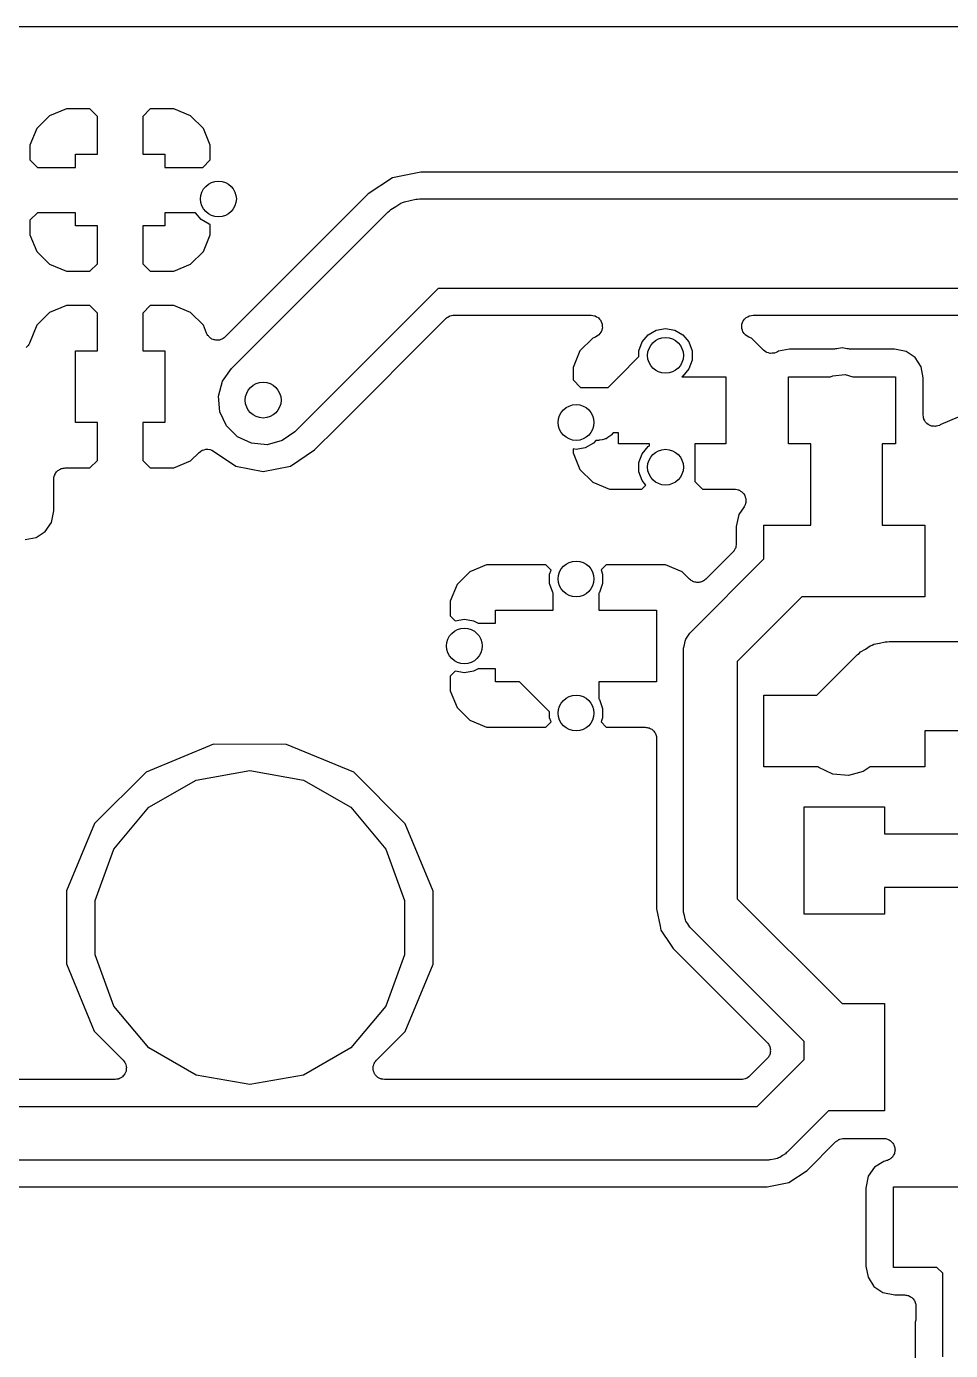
# Model space of a CAD drawing. Extents: x 110.2 to 158.8, y -100 to -70.3.
# Drawn here: x 139.6 to 149.94, y -85.13 to -70.32 of the extents above; entities that cross this region are included whole.
import ezdxf

# ---------------------------------------------------------------- set-up
doc = ezdxf.new("R2010")
doc.units = 0
doc.header["$MEASUREMENT"] = 0
doc.layers.add('BLACK', color=7, linetype='CONTINUOUS')

msp = doc.modelspace()

# ---------------------------------------------------------------- linework, layer by layer
at = {"layer": 'Black'}
for p, q in [((132.018, -70.3205), (155.35, -70.3205)), ((139.862, -71.3193), (139.719, -71.4622)), ((140.049, -71.242), (139.862, -71.3193)), ((140.312, -71.242), (140.049, -71.242)), ((140.396, -71.3264), (140.312, -71.242)), ((140.396, -71.75), (140.396, -71.3264)), ((140.988, -71.242), (140.904, -71.3264)), ((140.904, -71.3264), (140.904, -71.75)), ((141.251, -71.242), (140.988, -71.242)), ((141.438, -71.3193), (141.251, -71.242)), ((141.581, -71.4622), (141.438, -71.3193)), ((139.719, -71.4622), (139.642, -71.649)), ((141.658, -71.649), (141.581, -71.4622)), ((139.642, -71.649), (139.642, -71.8116)), ((141.658, -71.8116), (141.658, -71.649)), ((139.642, -71.8116), (139.726, -71.896)), ((140.15, -71.896), (140.15, -71.75)), ((140.15, -71.75), (140.396, -71.75)), ((140.904, -71.75), (141.15, -71.75)), ((141.15, -71.75), (141.15, -71.896)), ((141.574, -71.896), (141.658, -71.8116)), ((139.726, -71.896), (140.15, -71.896)), ((141.15, -71.896), (141.574, -71.896)), ((144.013, -71.95), (143.695, -72.0132)), ((151.422, -71.95), (144.013, -71.95)), ((143.695, -72.0132), (143.425, -72.1932)), ((143.425, -72.1932), (141.825, -73.7935)), ((143.829, -72.2802), (143.893, -72.2688)), ((143.893, -72.2688), (143.956, -72.2519)), ((143.956, -72.2519), (143.978, -72.2538)), ((143.978, -72.2538), (144, -72.25)), ((144, -72.25), (151.435, -72.25)), ((139.726, -72.404), (139.642, -72.4884)), ((140.15, -72.404), (139.726, -72.404)), ((140.15, -72.55), (140.15, -72.404)), ((141.15, -72.404), (141.15, -72.55)), ((141.492, -72.404), (141.15, -72.404)), ((141.556, -72.4807), (141.492, -72.404)), ((141.896, -74.1464), (143.646, -72.3964)), ((143.646, -72.3964), (143.664, -72.3838)), ((143.664, -72.3838), (143.679, -72.367)), ((143.679, -72.367), (143.735, -72.3343)), ((143.735, -72.3343), (143.789, -72.2968)), ((143.789, -72.2968), (143.81, -72.2912)), ((143.81, -72.2912), (143.829, -72.2802)), ((139.642, -72.4884), (139.642, -72.651)), ((140.396, -72.55), (140.15, -72.55)), ((140.396, -72.9736), (140.396, -72.55)), ((141.15, -72.55), (140.904, -72.55)), ((140.904, -72.55), (140.904, -72.9736)), ((141.647, -72.533), (141.556, -72.4807)), ((141.658, -72.5349), (141.647, -72.533)), ((141.658, -72.651), (141.658, -72.5349)), ((139.642, -72.651), (139.719, -72.8378)), ((141.581, -72.8378), (141.658, -72.651)), ((139.719, -72.8378), (139.862, -72.9807)), ((141.438, -72.9807), (141.581, -72.8378)), ((139.862, -72.9807), (140.049, -73.058)), ((140.312, -73.058), (140.396, -72.9736)), ((140.904, -72.9736), (140.988, -73.058)), ((141.251, -73.058), (141.438, -72.9807)), ((140.049, -73.058), (140.312, -73.058)), ((140.988, -73.058), (141.251, -73.058)), ((144.207, -73.25), (142.604, -74.8536)), ((151.228, -73.25), (144.207, -73.25)), ((140.049, -73.442), (139.862, -73.5193)), ((140.312, -73.442), (140.049, -73.442)), ((140.396, -73.5264), (140.312, -73.442)), ((140.988, -73.442), (140.904, -73.5264)), ((141.251, -73.442), (140.988, -73.442)), ((141.438, -73.5193), (141.251, -73.442)), ((139.862, -73.5193), (139.719, -73.6622)), ((140.396, -73.95), (140.396, -73.5264)), ((140.904, -73.5264), (140.904, -73.95)), ((141.581, -73.6622), (141.438, -73.5193)), ((143.073, -74.8088), (144.294, -73.5872)), ((144.294, -73.5872), (144.299, -73.584)), ((144.299, -73.584), (144.302, -73.5797)), ((144.302, -73.5797), (144.317, -73.5714)), ((144.317, -73.5714), (144.33, -73.5619)), ((144.33, -73.5619), (144.336, -73.5605)), ((144.336, -73.5605), (144.341, -73.5577)), ((144.341, -73.5577), (144.357, -73.5548)), ((144.357, -73.5548), (144.373, -73.5505)), ((144.373, -73.5505), (144.378, -73.551)), ((144.378, -73.551), (144.384, -73.55)), ((144.384, -73.55), (145.918, -73.55)), ((145.918, -73.55), (145.937, -73.5534)), ((145.937, -73.5534), (145.957, -73.5559)), ((145.957, -73.5559), (145.959, -73.5572)), ((145.959, -73.5572), (145.962, -73.5577)), ((145.962, -73.5577), (145.979, -73.5673)), ((145.979, -73.5673), (145.996, -73.5762)), ((145.996, -73.5762), (145.998, -73.5783)), ((145.998, -73.5783), (146, -73.5797)), ((146, -73.5797), (146.012, -73.5945)), ((146.012, -73.5945), (146.026, -73.6088)), ((147.622, -73.6088), (147.635, -73.5945)), ((147.635, -73.5945), (147.647, -73.5797)), ((147.647, -73.5797), (147.65, -73.5783)), ((147.65, -73.5783), (147.652, -73.5762)), ((147.652, -73.5762), (147.669, -73.5673)), ((147.669, -73.5673), (147.685, -73.5577)), ((147.685, -73.5577), (147.688, -73.5572)), ((147.688, -73.5572), (147.691, -73.5559)), ((147.691, -73.5559), (147.71, -73.5534)), ((147.71, -73.5534), (147.729, -73.55)), ((147.729, -73.55), (151.051, -73.55)), ((139.719, -73.6622), (139.636, -73.8632)), ((141.618, -73.7523), (141.581, -73.6622)), ((141.625, -73.764), (141.618, -73.7523)), ((146.028, -73.7405), (146.016, -73.7553)), ((146.026, -73.6088), (146.027, -73.6114)), ((146.027, -73.6114), (146.028, -73.6135)), ((146.028, -73.6135), (146.035, -73.6316)), ((146.029, -73.7379), (146.028, -73.7405)), ((146.031, -73.7356), (146.029, -73.7379)), ((146.037, -73.7172), (146.031, -73.7356)), ((146.035, -73.6316), (146.042, -73.6495)), ((146.043, -73.6991), (146.037, -73.7172)), ((146.042, -73.6495), (146.043, -73.6523)), ((146.043, -73.6523), (146.043, -73.6549)), ((146.043, -73.6549), (146.043, -73.6743)), ((146.043, -73.6743), (146.044, -73.6936)), ((146.044, -73.6936), (146.043, -73.6962)), ((146.043, -73.6962), (146.043, -73.6991)), ((146.556, -73.7693), (146.647, -73.717)), ((146.647, -73.717), (146.75, -73.6989)), ((146.75, -73.6989), (146.853, -73.717)), ((146.853, -73.717), (146.944, -73.7693)), ((147.603, -73.6936), (147.604, -73.6743)), ((147.604, -73.6962), (147.603, -73.6936)), ((147.604, -73.6549), (147.605, -73.6523)), ((147.604, -73.6743), (147.604, -73.6549)), ((147.604, -73.6991), (147.604, -73.6962)), ((147.61, -73.7172), (147.604, -73.6991)), ((147.605, -73.6495), (147.612, -73.6316)), ((147.605, -73.6523), (147.605, -73.6495)), ((147.616, -73.7356), (147.61, -73.7172)), ((147.612, -73.6316), (147.619, -73.6135)), ((147.618, -73.7379), (147.616, -73.7356)), ((147.619, -73.7405), (147.618, -73.7379)), ((147.619, -73.6135), (147.621, -73.6114)), ((147.631, -73.7553), (147.619, -73.7405)), ((147.621, -73.6114), (147.622, -73.6088)), ((139.612, -73.9004), (139.606, -73.9055)), ((139.62, -73.8887), (139.612, -73.9004)), ((139.629, -73.8781), (139.62, -73.8887)), ((139.632, -73.8703), (139.629, -73.8781)), ((139.636, -73.8632), (139.632, -73.8703)), ((141.631, -73.7766), (141.625, -73.764)), ((141.637, -73.7825), (141.631, -73.7766)), ((141.642, -73.7895), (141.637, -73.7825)), ((141.653, -73.798), (141.642, -73.7895)), ((141.662, -73.8077), (141.653, -73.798)), ((141.67, -73.8113), (141.662, -73.8077)), ((141.677, -73.8164), (141.67, -73.8113)), ((141.69, -73.8205), (141.677, -73.8164)), ((141.702, -73.8264), (141.69, -73.8205)), ((141.711, -73.8271), (141.702, -73.8264)), ((141.719, -73.8296), (141.711, -73.8271)), ((141.733, -73.829), (141.719, -73.8296)), ((141.746, -73.8302), (141.733, -73.829)), ((141.754, -73.8281), (141.746, -73.8302)), ((141.763, -73.8277), (141.754, -73.8281)), ((141.776, -73.8224), (141.763, -73.8277)), ((141.789, -73.8188), (141.776, -73.8224)), ((141.796, -73.814), (141.789, -73.8188)), ((141.804, -73.8108), (141.796, -73.814)), ((141.814, -73.8015), (141.804, -73.8108)), ((141.825, -73.7935), (141.814, -73.8015)), ((145.936, -73.8072), (145.793, -73.9501)), ((145.967, -73.7943), (145.936, -73.8072)), ((145.983, -73.7839), (145.967, -73.7943)), ((146, -73.7743), (145.983, -73.7839)), ((146.002, -73.7721), (146, -73.7743)), ((146.004, -73.7706), (146.002, -73.7721)), ((146.016, -73.7553), (146.004, -73.7706)), ((146.453, -73.9477), (146.489, -73.8494)), ((146.489, -73.8494), (146.556, -73.7693)), ((146.944, -73.7693), (147.011, -73.8494)), ((147.011, -73.8494), (147.047, -73.9477)), ((147.643, -73.7706), (147.631, -73.7553)), ((147.645, -73.7721), (147.643, -73.7706)), ((147.647, -73.7743), (147.645, -73.7721)), ((147.664, -73.7839), (147.647, -73.7743)), ((147.68, -73.7943), (147.664, -73.7839)), ((147.711, -73.8072), (147.68, -73.7943)), ((147.846, -73.9414), (147.711, -73.8072)), ((139.606, -73.9055), (139.6, -73.9119)), ((140.15, -74.75), (140.15, -73.95)), ((140.15, -73.95), (140.396, -73.95)), ((140.904, -73.95), (141.15, -73.95)), ((141.15, -73.95), (141.15, -74.75)), ((145.793, -73.9501), (145.716, -74.1368)), ((146.229, -74.2379), (146.453, -74.0137)), ((146.453, -74.0137), (146.453, -73.9477)), ((147.047, -73.9477), (147.047, -74.0523)), ((147.862, -73.9526), (147.846, -73.9414)), ((147.877, -73.9645), (147.862, -73.9526)), ((147.88, -73.9653), (147.877, -73.9645)), ((147.882, -73.9667), (147.88, -73.9653)), ((147.901, -73.9718), (147.882, -73.9667)), ((147.919, -73.9776), (147.901, -73.9718)), ((147.922, -73.9775), (147.919, -73.9776)), ((147.924, -73.9781), (147.922, -73.9775)), ((147.944, -73.9764), (147.924, -73.9781)), ((147.963, -73.9755), (147.944, -73.9764)), ((147.966, -73.9745), (147.963, -73.9755)), ((147.968, -73.9743), (147.966, -73.9745)), ((147.986, -73.966), (147.968, -73.9743)), ((148.004, -73.9584), (147.986, -73.966)), ((148.013, -73.9525), (148.004, -73.9584)), ((148.136, -73.9295), (148.013, -73.9525)), ((148.64, -73.9295), (148.136, -73.9295)), ((148.652, -73.9273), (148.64, -73.9295)), ((148.665, -73.9271), (148.652, -73.9273)), ((148.724, -73.9154), (148.665, -73.9271)), ((148.783, -73.9271), (148.724, -73.9154)), ((148.795, -73.9273), (148.783, -73.9271)), ((148.807, -73.9295), (148.795, -73.9273)), ((149.311, -73.9295), (148.807, -73.9295)), ((149.443, -73.9562), (149.311, -73.9295)), ((149.543, -74.0247), (149.443, -73.9562)), ((149.609, -74.1275), (149.543, -74.0247)), ((141.797, -74.2887), (141.896, -74.1464)), ((145.716, -74.1368), (145.716, -74.2745)), ((147.011, -74.1506), (146.944, -74.2307)), ((147.047, -74.0523), (147.011, -74.1506)), ((149.632, -74.2497), (149.609, -74.1275)), ((141.752, -74.4564), (141.797, -74.2887)), ((145.716, -74.2745), (145.8, -74.3589)), ((146.108, -74.3589), (146.224, -74.2435)), ((146.224, -74.2435), (146.224, -74.2379)), ((146.224, -74.2379), (146.229, -74.2379)), ((146.944, -74.2307), (146.931, -74.2379)), ((146.931, -74.2379), (147.424, -74.2379)), ((147.424, -74.2379), (147.424, -74.9879)), ((148.124, -74.9879), (148.124, -74.2379)), ((148.124, -74.2379), (148.596, -74.2379)), ((148.596, -74.2379), (148.62, -74.2265)), ((148.62, -74.2265), (148.759, -74.2144)), ((148.759, -74.2144), (148.846, -74.2379)), ((148.846, -74.2379), (149.324, -74.2379)), ((149.324, -74.2379), (149.324, -74.9879)), ((149.632, -74.6679), (149.632, -74.2497)), ((141.767, -74.6294), (141.752, -74.4564)), ((145.8, -74.3589), (146.108, -74.3589)), ((141.84, -74.7868), (141.767, -74.6294)), ((140.396, -74.75), (140.15, -74.75)), ((140.396, -75.1736), (140.396, -74.75)), ((141.15, -74.75), (140.904, -74.75)), ((140.904, -74.75), (140.904, -75.1736)), ((141.963, -74.9096), (141.84, -74.7868)), ((149.635, -74.6843), (149.632, -74.6679)), ((149.636, -74.7008), (149.635, -74.6843)), ((149.639, -74.7059), (149.636, -74.7008)), ((149.64, -74.7114), (149.639, -74.7059)), ((149.648, -74.7258), (149.64, -74.7114)), ((149.655, -74.7408), (149.648, -74.7258)), ((149.659, -74.7447), (149.655, -74.7408)), ((149.662, -74.7496), (149.659, -74.7447)), ((149.674, -74.7602), (149.662, -74.7496)), ((149.686, -74.772), (149.674, -74.7602)), ((149.691, -74.7743), (149.686, -74.772)), ((149.696, -74.7779), (149.691, -74.7743)), ((149.711, -74.7836), (149.696, -74.7779)), ((149.726, -74.7906), (149.711, -74.7836)), ((149.797, -74.7873), (149.781, -74.793)), ((149.813, -74.783), (149.797, -74.7873)), ((149.817, -74.7798), (149.813, -74.783)), ((149.823, -74.7779), (149.817, -74.7798)), ((149.828, -74.773), (149.823, -74.7779)), ((150.024, -74.692), (149.828, -74.773)), ((142.121, -74.983), (141.963, -74.9096)), ((142.604, -74.8536), (142.461, -74.9532)), ((142.825, -75.0568), (143.073, -74.8088)), ((143.073, -74.8088), (143.073, -74.8088)), ((146.068, -74.9379), (146.043, -74.9425)), ((146.076, -74.9335), (146.068, -74.9379)), ((146.085, -74.9313), (146.076, -74.9335)), ((146.106, -74.9163), (146.085, -74.9313)), ((146.129, -74.9032), (146.106, -74.9163)), ((146.134, -74.8965), (146.129, -74.9032)), ((146.141, -74.8914), (146.134, -74.8965)), ((146.166, -74.8669), (146.141, -74.8914)), ((146.224, -74.8669), (146.166, -74.8669)), ((146.224, -74.9879), (146.224, -74.8669)), ((149.732, -74.7911), (149.726, -74.7906)), ((149.737, -74.793), (149.732, -74.7911)), ((149.754, -74.793), (149.737, -74.793)), ((149.77, -74.7945), (149.754, -74.793)), ((149.775, -74.793), (149.77, -74.7945)), ((149.781, -74.793), (149.775, -74.793)), ((141.438, -75.1807), (141.533, -75.0849)), ((141.533, -75.0849), (141.55, -75.0731)), ((141.55, -75.0731), (141.567, -75.0608)), ((141.567, -75.0608), (141.568, -75.0604)), ((141.568, -75.0604), (141.57, -75.0596)), ((141.57, -75.0596), (141.59, -75.0543)), ((141.59, -75.0543), (141.609, -75.0485)), ((141.609, -75.0485), (141.611, -75.0486)), ((141.611, -75.0486), (141.612, -75.0482)), ((141.612, -75.0482), (141.633, -75.05)), ((141.633, -75.05), (141.653, -75.0514)), ((141.653, -75.0514), (141.655, -75.0519)), ((141.655, -75.0519), (141.656, -75.0521)), ((141.656, -75.0521), (141.675, -75.0608)), ((141.675, -75.0608), (141.694, -75.0691)), ((141.694, -75.0691), (141.945, -75.2368)), ((142.294, -74.9981), (142.121, -74.983)), ((142.461, -74.9532), (142.294, -74.9981)), ((142.555, -75.2368), (142.825, -75.0568)), ((145.75, -75.0511), (145.716, -75.0451)), ((145.716, -75.0451), (145.716, -75.0889)), ((145.853, -75.033), (145.75, -75.0511)), ((145.944, -74.9807), (145.853, -75.033)), ((145.969, -74.95), (145.944, -74.9807)), ((146, -74.95), (145.969, -74.95)), ((146.009, -74.9485), (146, -74.95)), ((146.017, -74.9492), (146.009, -74.9485)), ((146.043, -74.9425), (146.017, -74.9492)), ((146.57, -74.9879), (146.224, -74.9879)), ((146.489, -75.0994), (146.556, -75.0193)), ((146.556, -75.0193), (146.57, -75.0117)), ((146.57, -75.0117), (146.57, -74.9879)), ((147.424, -74.9879), (147.078, -74.9879)), ((147.078, -74.9879), (147.078, -75.4115)), ((148.374, -74.9879), (148.124, -74.9879)), ((148.374, -75.8999), (148.374, -74.9879)), ((149.324, -74.9879), (149.174, -74.9879)), ((149.174, -74.9879), (149.174, -75.8999)), ((140.312, -75.258), (140.396, -75.1736)), ((140.904, -75.1736), (140.988, -75.258)), ((141.251, -75.258), (141.438, -75.1807)), ((145.716, -75.0889), (145.793, -75.2756)), ((146.453, -75.1977), (146.489, -75.0994)), ((146.453, -75.3023), (146.453, -75.1977)), ((139.908, -75.385), (139.91, -75.3741)), ((139.91, -75.3629), (139.914, -75.3525)), ((139.91, -75.3741), (139.91, -75.3629)), ((139.914, -75.3525), (139.916, -75.3416)), ((139.916, -75.3416), (139.922, -75.3319)), ((139.922, -75.3319), (139.925, -75.3215)), ((139.925, -75.3215), (139.933, -75.313)), ((139.933, -75.313), (139.938, -75.3034)), ((139.938, -75.3034), (139.947, -75.2962)), ((139.947, -75.2962), (139.954, -75.2877)), ((139.954, -75.2877), (139.963, -75.2822)), ((139.963, -75.2822), (139.972, -75.275)), ((139.972, -75.275), (139.982, -75.2712)), ((139.982, -75.2712), (139.992, -75.2657)), ((139.992, -75.2657), (140.003, -75.2637)), ((140.003, -75.2637), (140.013, -75.2599)), ((140.013, -75.2599), (140.024, -75.2599)), ((140.024, -75.2599), (140.035, -75.258)), ((140.035, -75.258), (140.312, -75.258)), ((140.988, -75.258), (141.251, -75.258)), ((141.945, -75.2368), (142.25, -75.2975)), ((142.25, -75.2975), (142.555, -75.2368)), ((145.793, -75.2756), (145.936, -75.4185)), ((146.489, -75.4006), (146.453, -75.3023)), ((139.908, -75.7373), (139.908, -75.385)), ((145.936, -75.4185), (146.123, -75.4959)), ((146.123, -75.4959), (146.485, -75.4959)), ((146.485, -75.4959), (146.531, -75.4503)), ((146.531, -75.4503), (146.489, -75.4006)), ((147.078, -75.4115), (147.162, -75.4959)), ((147.162, -75.4959), (147.523, -75.4959)), ((147.523, -75.4959), (147.528, -75.4967)), ((147.528, -75.4967), (147.533, -75.4962)), ((147.533, -75.4962), (147.55, -75.5005)), ((147.55, -75.5005), (147.567, -75.5035)), ((147.567, -75.5035), (147.571, -75.506)), ((147.571, -75.506), (147.576, -75.5072)), ((147.576, -75.5072), (147.59, -75.5169)), ((147.59, -75.5169), (147.605, -75.5256)), ((147.605, -75.5256), (147.608, -75.5293)), ((147.608, -75.5293), (147.612, -75.532)), ((147.612, -75.532), (147.622, -75.5461)), ((147.622, -75.5461), (147.633, -75.5594)), ((147.633, -75.5594), (147.635, -75.5639)), ((147.639, -75.6701), (147.633, -75.6864)), ((147.635, -75.5639), (147.638, -75.5679)), ((147.638, -75.5679), (147.642, -75.5846)), ((147.646, -75.6543), (147.639, -75.6701)), ((147.642, -75.5846), (147.648, -75.6008)), ((147.647, -75.6495), (147.646, -75.6543)), ((147.648, -75.6449), (147.647, -75.6495)), ((147.648, -75.6008), (147.648, -75.6057)), ((147.648, -75.6057), (147.65, -75.6104)), ((147.65, -75.6104), (147.648, -75.6276)), ((147.648, -75.6276), (147.648, -75.6449)), ((139.882, -75.869), (139.908, -75.7373)), ((147.569, -75.781), (147.542, -75.9127)), ((147.628, -75.6945), (147.569, -75.781)), ((147.63, -75.6901), (147.628, -75.6945)), ((147.633, -75.6864), (147.63, -75.6901)), ((139.71, -76.0354), (139.813, -75.9692)), ((139.813, -75.9692), (139.882, -75.869)), ((147.542, -75.9127), (147.542, -76.1073)), ((147.851, -76.2758), (147.851, -75.8999)), ((147.851, -75.8999), (148.374, -75.8999)), ((149.174, -75.8999), (149.652, -75.8999)), ((149.652, -75.8999), (149.652, -76.7)), ((139.588, -76.0584), (139.71, -76.0354)), ((147.542, -76.1184), (147.538, -76.1344)), ((147.542, -76.1073), (147.541, -76.1128)), ((147.541, -76.1128), (147.542, -76.1184)), ((147.505, -76.1971), (147.2, -76.5024)), ((147.508, -76.1925), (147.505, -76.1971)), ((147.513, -76.1889), (147.508, -76.1925)), ((147.521, -76.1745), (147.513, -76.1889)), ((147.53, -76.161), (147.521, -76.1745)), ((147.532, -76.1556), (147.53, -76.161)), ((147.535, -76.1507), (147.532, -76.1556)), ((147.538, -76.1344), (147.535, -76.1507)), ((144.561, -76.4193), (144.418, -76.5622)), ((144.747, -76.3419), (144.561, -76.4193)), ((145.411, -76.3419), (144.747, -76.3419)), ((145.47, -76.4016), (145.411, -76.3419)), ((145.453, -76.4477), (145.47, -76.4016)), ((146.087, -76.3419), (146.029, -76.4)), ((146.029, -76.4), (146.047, -76.4477)), ((146.75, -76.3419), (146.087, -76.3419)), ((146.937, -76.4193), (146.75, -76.3419)), ((147.02, -76.5024), (146.937, -76.4193)), ((147.039, -77.0879), (147.851, -76.2758)), ((144.418, -76.5622), (144.34, -76.7489)), ((145.453, -76.5523), (145.453, -76.4477)), ((145.489, -76.6506), (145.453, -76.5523)), ((146.047, -76.5523), (146.011, -76.6506)), ((146.047, -76.4477), (146.047, -76.5523)), ((147.029, -76.5088), (147.02, -76.5024)), ((147.037, -76.5167), (147.029, -76.5088)), ((147.047, -76.5214), (147.037, -76.5167)), ((147.056, -76.5277), (147.047, -76.5214)), ((147.067, -76.5306), (147.056, -76.5277)), ((147.077, -76.5353), (147.067, -76.5306)), ((147.088, -76.5363), (147.077, -76.5353)), ((147.099, -76.5391), (147.088, -76.5363)), ((147.11, -76.5382), (147.099, -76.5391)), ((147.121, -76.5391), (147.11, -76.5382)), ((147.132, -76.5363), (147.121, -76.5391)), ((147.143, -76.5353), (147.132, -76.5363)), ((147.153, -76.5306), (147.143, -76.5353)), ((147.164, -76.5277), (147.153, -76.5306)), ((147.173, -76.5214), (147.164, -76.5277)), ((147.183, -76.5167), (147.173, -76.5214)), ((147.191, -76.5088), (147.183, -76.5167)), ((147.2, -76.5024), (147.191, -76.5088)), ((145.495, -76.6573), (145.489, -76.6506)), ((145.495, -76.8499), (145.495, -76.6573)), ((146.011, -76.6506), (146.003, -76.66)), ((146.003, -76.66), (146.003, -76.8499)), ((148.275, -76.7), (147.551, -77.4243)), ((149.652, -76.7), (148.275, -76.7)), ((144.34, -76.7489), (144.34, -76.9116)), ((144.848, -76.996), (144.848, -76.8499)), ((144.848, -76.8499), (145.495, -76.8499)), ((146.003, -76.8499), (146.649, -76.8499)), ((146.649, -76.8499), (146.649, -77.65)), ((144.34, -76.9116), (144.396, -76.9675)), ((144.396, -76.9675), (144.397, -76.967)), ((144.397, -76.967), (144.5, -76.9489)), ((144.5, -76.9489), (144.603, -76.967)), ((144.603, -76.967), (144.653, -76.996)), ((144.653, -76.996), (144.848, -76.996)), ((146.979, -77.1733), (147.001, -77.1412)), ((147.001, -77.1412), (147.021, -77.1072)), ((147.021, -77.1072), (147.031, -77.0987)), ((147.031, -77.0987), (147.039, -77.0879)), ((146.951, -77.3), (146.953, -77.287)), ((146.951, -80.2007), (146.951, -77.3)), ((146.952, -77.2739), (146.962, -77.236)), ((146.953, -77.287), (146.952, -77.2739)), ((146.962, -77.236), (146.969, -77.1974)), ((146.969, -77.1974), (146.975, -77.186)), ((146.975, -77.186), (146.979, -77.1733)), ((148.93, -77.317), (148.986, -77.2843)), ((148.986, -77.2843), (149.04, -77.2468)), ((149.04, -77.2468), (149.061, -77.2412)), ((149.061, -77.2412), (149.08, -77.2302)), ((149.08, -77.2302), (149.144, -77.2188)), ((149.144, -77.2188), (149.208, -77.2019)), ((149.208, -77.2019), (149.229, -77.2038)), ((149.229, -77.2038), (149.251, -77.2)), ((149.251, -77.2), (150.125, -77.2)), ((147.551, -77.4243), (147.551, -80.0764)), ((148.444, -77.7999), (148.898, -77.3464)), ((148.898, -77.3464), (148.916, -77.3338)), ((148.916, -77.3338), (148.93, -77.317)), ((144.396, -77.5325), (144.34, -77.5884)), ((144.34, -77.5884), (144.34, -77.7511)), ((144.397, -77.533), (144.396, -77.5325)), ((144.5, -77.5511), (144.397, -77.533)), ((144.603, -77.533), (144.5, -77.5511)), ((144.653, -77.504), (144.603, -77.533)), ((144.848, -77.504), (144.653, -77.504)), ((144.848, -77.65), (144.848, -77.504)), ((144.34, -77.7511), (144.418, -77.9378)), ((145.117, -77.65), (144.848, -77.65)), ((145.453, -77.9863), (145.117, -77.65)), ((146.649, -77.65), (146.003, -77.65)), ((146.003, -77.65), (146.003, -77.84)), ((146.003, -77.84), (146.011, -77.8494)), ((146.011, -77.8494), (146.047, -77.9477)), ((147.851, -78.6), (147.851, -77.7999)), ((147.851, -77.7999), (148.444, -77.7999)), ((144.418, -77.9378), (144.561, -78.0807)), ((145.453, -78.0523), (145.453, -77.9863)), ((146.047, -77.9477), (146.047, -78.0523)), ((144.561, -78.0807), (144.747, -78.1581)), ((144.747, -78.1581), (145.411, -78.1581)), ((145.411, -78.1581), (145.47, -78.0984)), ((145.47, -78.0984), (145.453, -78.0523)), ((146.047, -78.0523), (146.029, -78.1)), ((146.029, -78.1), (146.087, -78.1581)), ((146.087, -78.1581), (146.524, -78.1581)), ((146.524, -78.1581), (146.535, -78.16)), ((146.535, -78.16), (146.546, -78.16)), ((146.546, -78.16), (146.556, -78.1638)), ((146.556, -78.1638), (146.567, -78.1657)), ((146.567, -78.1657), (146.577, -78.1713)), ((146.577, -78.1713), (146.587, -78.1751)), ((146.587, -78.1751), (146.596, -78.1822)), ((146.596, -78.1822), (146.605, -78.1878)), ((146.605, -78.1878), (146.612, -78.1963)), ((146.612, -78.1963), (146.621, -78.2034)), ((146.621, -78.2034), (146.627, -78.213)), ((146.627, -78.213), (146.634, -78.2215)), ((146.634, -78.2215), (146.637, -78.232)), ((146.637, -78.232), (146.643, -78.2416)), ((146.643, -78.2416), (146.645, -78.2526)), ((146.645, -78.2526), (146.649, -78.263)), ((146.649, -78.263), (146.649, -78.2741)), ((146.649, -78.2741), (146.651, -78.285)), ((146.651, -78.285), (146.651, -80.1882)), ((150.125, -78.2), (149.652, -78.2)), ((149.652, -78.2), (149.652, -78.6)), ((141.694, -78.3496), (140.94, -78.6611)), ((142.51, -78.3504), (141.694, -78.3496)), ((143.263, -78.6631), (142.51, -78.3504)), ((148.455, -78.6), (147.851, -78.6)), ((148.464, -78.6096), (148.455, -78.6)), ((148.622, -78.683), (148.464, -78.6096)), ((149.038, -78.6), (148.962, -78.6532)), ((149.652, -78.6), (149.038, -78.6)), ((140.94, -78.6611), (140.363, -79.2373)), ((140.971, -79.0543), (141.499, -78.7493)), ((141.499, -78.7493), (142.1, -78.6433)), ((142.1, -78.6433), (142.701, -78.7493)), ((142.701, -78.7493), (143.229, -79.0543)), ((143.839, -79.2403), (143.263, -78.6631)), ((148.795, -78.6981), (148.622, -78.683)), ((148.962, -78.6532), (148.795, -78.6981)), ((140.579, -79.5217), (140.971, -79.0543)), ((143.229, -79.0543), (143.621, -79.5217)), ((148.3, -80.25), (148.3, -79.05)), ((148.3, -79.05), (149.2, -79.05)), ((149.2, -79.05), (149.2, -79.35)), ((140.363, -79.2373), (140.05, -79.9904)), ((144.15, -79.994), (143.839, -79.2403)), ((149.2, -79.35), (150.05, -79.35)), ((140.37, -80.095), (140.579, -79.5217)), ((143.621, -79.5217), (143.83, -80.095)), ((150.05, -79.95), (149.2, -79.95)), ((149.2, -79.95), (149.2, -80.25)), ((140.05, -79.9904), (140.05, -80.806)), ((140.37, -80.705), (140.37, -80.095)), ((143.83, -80.095), (143.83, -80.705)), ((144.15, -80.8096), (144.15, -79.994)), ((147.551, -80.0764), (148.724, -81.25)), ((146.651, -80.1882), (146.69, -80.3835)), ((146.953, -80.2137), (146.951, -80.2007)), ((146.952, -80.2269), (146.953, -80.2137)), ((146.962, -80.2647), (146.952, -80.2269)), ((146.969, -80.3033), (146.962, -80.2647)), ((149.2, -80.25), (148.3, -80.25)), ((146.69, -80.3835), (146.699, -80.4294)), ((146.975, -80.3147), (146.969, -80.3033)), ((146.979, -80.3275), (146.975, -80.3147)), ((147.001, -80.3596), (146.979, -80.3275)), ((147.021, -80.3935), (147.001, -80.3596)), ((147.031, -80.402), (147.021, -80.3935)), ((147.039, -80.4128), (147.031, -80.402)), ((148.3, -81.6743), (147.039, -80.4128)), ((146.699, -80.4294), (146.805, -80.5887)), ((140.579, -81.2783), (140.37, -80.705)), ((143.83, -80.705), (143.621, -81.2783)), ((146.805, -80.5887), (146.835, -80.6338)), ((146.835, -80.6338), (147.887, -81.6852)), ((140.05, -80.806), (140.361, -81.5597)), ((143.837, -81.5627), (144.15, -80.8096)), ((140.971, -81.7457), (140.579, -81.2783)), ((143.621, -81.2783), (143.229, -81.7457)), ((148.724, -81.25), (149.2, -81.25)), ((149.2, -81.25), (149.2, -82.45)), ((140.361, -81.5597), (140.684, -81.8833)), ((143.516, -81.8831), (143.837, -81.5627)), ((141.499, -82.0507), (140.971, -81.7457)), ((143.229, -81.7457), (142.701, -82.0507)), ((147.887, -81.6852), (147.893, -81.6943)), ((147.893, -81.6943), (147.901, -81.7022)), ((147.901, -81.7022), (147.906, -81.7122)), ((147.906, -81.7122), (147.912, -81.7213)), ((147.912, -81.7213), (147.915, -81.7321)), ((147.915, -81.7321), (147.92, -81.7421)), ((147.92, -81.7421), (147.921, -81.7532)), ((148.3, -81.8757), (148.3, -81.6743)), ((140.684, -81.8833), (140.694, -81.8968)), ((140.694, -81.8968), (140.704, -81.9095)), ((143.496, -81.9095), (143.506, -81.8967)), ((143.506, -81.8967), (143.516, -81.8831)), ((147.887, -81.8648), (147.689, -82.0628)), ((147.776, -82.4), (148.3, -81.8757)), ((147.893, -81.8557), (147.887, -81.8648)), ((147.901, -81.8478), (147.893, -81.8557)), ((147.906, -81.8378), (147.901, -81.8478)), ((147.912, -81.8287), (147.906, -81.8378)), ((147.915, -81.8179), (147.912, -81.8287)), ((147.92, -81.8079), (147.915, -81.8179)), ((147.921, -81.7968), (147.92, -81.8079)), ((147.921, -81.7532), (147.923, -81.7639)), ((147.923, -81.7861), (147.921, -81.7968)), ((147.923, -81.7639), (147.922, -81.775)), ((147.922, -81.775), (147.923, -81.7861)), ((140.698, -82.0459), (140.686, -82.0576)), ((140.701, -82.0408), (140.698, -82.0459)), ((140.704, -82.0365), (140.701, -82.0408)), ((140.704, -81.9095), (140.706, -81.9148)), ((140.71, -82.021), (140.704, -82.0365)), ((140.706, -81.9148), (140.709, -81.9194)), ((140.709, -81.9194), (140.714, -81.9354)), ((140.717, -82.006), (140.71, -82.021)), ((140.714, -81.9354), (140.719, -81.9509)), ((140.719, -81.9951), (140.717, -82.0004)), ((140.717, -82.0004), (140.717, -82.006)), ((140.719, -81.9509), (140.719, -81.9566)), ((140.719, -81.9566), (140.721, -81.962)), ((140.721, -81.962), (140.719, -81.9785)), ((140.719, -81.9785), (140.719, -81.9951)), ((143.479, -81.9618), (143.481, -81.9565)), ((143.481, -81.9784), (143.479, -81.9618)), ((143.481, -81.9509), (143.486, -81.9353)), ((143.481, -81.9565), (143.481, -81.9509)), ((143.481, -81.9951), (143.481, -81.9784)), ((143.483, -82.0003), (143.481, -81.9951)), ((143.483, -82.0058), (143.483, -82.0003)), ((143.49, -82.0209), (143.483, -82.0058)), ((143.486, -81.9353), (143.491, -81.9192)), ((143.496, -82.0365), (143.49, -82.0209)), ((143.491, -81.9192), (143.494, -81.9147)), ((143.494, -81.9147), (143.496, -81.9095)), ((143.499, -82.0407), (143.496, -82.0365)), ((143.502, -82.0458), (143.499, -82.0407)), ((143.513, -82.0575), (143.502, -82.0458)), ((140.594, -82.1), (136.281, -82.1)), ((140.61, -82.0971), (140.594, -82.1)), ((140.627, -82.0957), (140.61, -82.0971)), ((140.632, -82.0933), (140.627, -82.0957)), ((140.638, -82.0923), (140.632, -82.0933)), ((140.652, -82.0841), (140.638, -82.0923)), ((140.667, -82.0771), (140.652, -82.0841)), ((140.671, -82.0731), (140.667, -82.0771)), ((140.676, -82.0703), (140.671, -82.0731)), ((140.686, -82.0576), (140.676, -82.0703)), ((142.1, -82.1567), (141.499, -82.0507)), ((142.701, -82.0507), (142.1, -82.1567)), ((143.524, -82.0703), (143.513, -82.0575)), ((143.529, -82.0731), (143.524, -82.0703)), ((143.533, -82.077), (143.529, -82.0731)), ((143.548, -82.084), (143.533, -82.077)), ((143.562, -82.0923), (143.548, -82.084)), ((143.568, -82.0933), (143.562, -82.0923)), ((143.573, -82.0956), (143.568, -82.0933)), ((143.589, -82.0971), (143.573, -82.0956)), ((143.606, -82.1), (143.589, -82.0971)), ((147.599, -82.1), (143.606, -82.1)), ((147.604, -82.099), (147.599, -82.1)), ((147.61, -82.0995), (147.604, -82.099)), ((147.626, -82.0952), (147.61, -82.0995)), ((147.642, -82.0923), (147.626, -82.0952)), ((147.647, -82.0895), (147.642, -82.0923)), ((147.653, -82.0881), (147.647, -82.0895)), ((147.666, -82.0786), (147.653, -82.0881)), ((147.68, -82.0703), (147.666, -82.0786)), ((147.684, -82.066), (147.68, -82.0703)), ((147.689, -82.0628), (147.684, -82.066)), ((136.031, -82.4), (147.776, -82.4)), ((148.574, -82.45), (148.112, -82.9121)), ((149.2, -82.45), (148.574, -82.45)), ((148.661, -82.7881), (148.676, -82.7798)), ((148.676, -82.7798), (148.689, -82.7703)), ((148.689, -82.7703), (148.694, -82.7688)), ((148.694, -82.7688), (148.699, -82.766)), ((148.699, -82.766), (148.716, -82.7631)), ((148.716, -82.7631), (148.732, -82.7588)), ((148.732, -82.7588), (148.737, -82.7593)), ((148.737, -82.7593), (148.743, -82.7584)), ((148.743, -82.7584), (149.19, -82.7584)), ((149.19, -82.7584), (149.2, -82.7602)), ((149.2, -82.7602), (149.21, -82.76)), ((149.21, -82.76), (149.222, -82.764)), ((149.222, -82.764), (149.233, -82.766)), ((149.233, -82.766), (149.242, -82.7712)), ((149.242, -82.7712), (149.252, -82.7747)), ((149.252, -82.7747), (149.261, -82.7822)), ((149.261, -82.7822), (149.271, -82.7881)), ((148.093, -82.9298), (148.059, -82.9494)), ((148.101, -82.9197), (148.093, -82.9298)), ((148.112, -82.9121), (148.101, -82.9197)), ((148.333, -83.1154), (148.653, -82.7956)), ((148.653, -82.7956), (148.658, -82.7924)), ((148.658, -82.7924), (148.661, -82.7881)), ((149.271, -82.7881), (149.278, -82.796)), ((149.278, -82.796), (149.286, -82.8026)), ((149.286, -82.8026), (149.292, -82.8128)), ((149.292, -82.8128), (149.3, -82.8219)), ((149.3, -82.8219), (149.303, -82.8316)), ((149.303, -82.8316), (149.309, -82.8406)), ((149.31, -82.9274), (149.304, -82.9377)), ((149.309, -82.8406), (149.311, -82.8522)), ((149.311, -82.9172), (149.31, -82.9274)), ((149.311, -82.8522), (149.315, -82.8633)), ((149.315, -82.9074), (149.311, -82.9172)), ((149.315, -82.8633), (149.315, -82.8737)), ((149.315, -82.8737), (149.317, -82.8839)), ((149.317, -82.8839), (149.315, -82.8956)), ((149.315, -82.8956), (149.315, -82.9074)), ((147.9, -83), (136.031, -83)), ((147.913, -82.9977), (147.9, -83)), ((147.926, -82.9989), (147.913, -82.9977)), ((147.964, -82.9887), (147.926, -82.9989)), ((148.003, -82.9819), (147.964, -82.9887)), ((148.014, -82.9753), (148.003, -82.9819)), ((148.027, -82.9719), (148.014, -82.9753)), ((148.059, -82.9494), (148.027, -82.9719)), ((149.087, -83.0808), (149.018, -83.181)), ((149.19, -83.0146), (149.087, -83.0808)), ((149.213, -83.0102), (149.19, -83.0146)), ((149.223, -83.0065), (149.213, -83.0102)), ((149.233, -83.0047), (149.223, -83.0065)), ((149.244, -82.9988), (149.233, -83.0047)), ((149.255, -82.9946), (149.244, -82.9988)), ((149.262, -82.9878), (149.255, -82.9946)), ((149.271, -82.9827), (149.262, -82.9878)), ((149.279, -82.9736), (149.271, -82.9827)), ((149.288, -82.9659), (149.279, -82.9736)), ((149.293, -82.9568), (149.288, -82.9659)), ((149.3, -82.9489), (149.293, -82.9568)), ((149.304, -82.9377), (149.3, -82.9489)), ((148.129, -83.252), (148.333, -83.1154)), ((149.018, -83.181), (148.992, -83.3127)), ((136.281, -83.3), (147.887, -83.3)), ((147.887, -83.3), (148.129, -83.252)), ((148.992, -83.3127), (148.992, -84.1882)), ((149.3, -84.2), (149.3, -83.3)), ((149.3, -83.3), (150.5, -83.3)), ((148.992, -84.1882), (149.015, -84.3104)), ((149.784, -84.2), (149.3, -84.2)), ((149.851, -84.2664), (149.784, -84.2)), ((149.851, -85.2), (149.851, -84.2664)), ((149.015, -84.3104), (149.081, -84.4132)), ((149.081, -84.4132), (149.181, -84.4817)), ((149.181, -84.4817), (149.313, -84.5084)), ((149.313, -84.5084), (149.424, -84.5084)), ((149.424, -84.5084), (149.435, -84.5103)), ((149.435, -84.5103), (149.446, -84.5103)), ((149.446, -84.5103), (149.456, -84.5141)), ((149.456, -84.5141), (149.467, -84.516)), ((149.467, -84.516), (149.477, -84.5216)), ((149.477, -84.5216), (149.487, -84.5254)), ((149.487, -84.5254), (149.496, -84.5325)), ((149.496, -84.5325), (149.505, -84.5381)), ((149.505, -84.5381), (149.512, -84.5466)), ((149.512, -84.5466), (149.521, -84.5537)), ((149.521, -84.5537), (149.527, -84.5634)), ((149.527, -84.5634), (149.534, -84.5719)), ((149.534, -84.5719), (149.537, -84.5823)), ((149.537, -84.5823), (149.543, -84.5919)), ((149.543, -84.5919), (149.545, -84.6029)), ((149.545, -84.6029), (149.549, -84.6133)), ((149.549, -84.6133), (149.549, -84.6244)), ((149.549, -84.6244), (149.551, -84.6354)), ((149.551, -84.6354), (149.551, -84.7659)), ((149.548, -84.7911), (149.544, -84.8139)), ((149.544, -84.8139), (149.544, -85.5869)), ((149.551, -84.7659), (149.548, -84.7784)), ((149.548, -84.7784), (149.548, -84.7911))]:
    msp.add_line(p, q, dxfattribs=at)
for centre in [(141.75, -72.25), (146.75, -74), (142.25, -74.5), (145.75, -74.75), (146.75, -75.25), (145.75, -76.5), (144.5, -77.25), (145.75, -78)]:
    msp.add_circle(centre, 0.2, dxfattribs=at)

doc.saveas('drawing.dxf')
